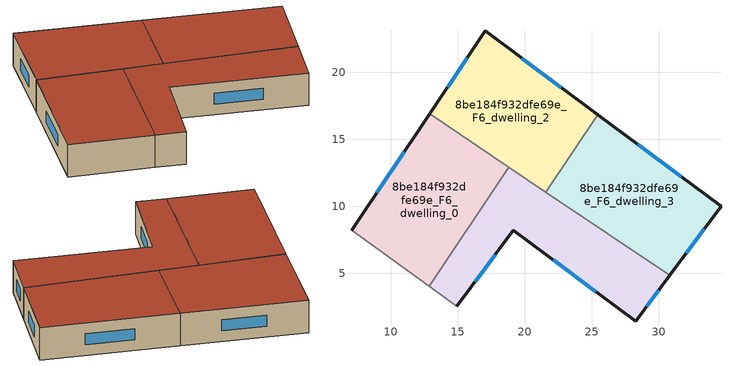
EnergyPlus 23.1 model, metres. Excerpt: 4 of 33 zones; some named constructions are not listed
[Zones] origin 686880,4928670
8be184f932dfe69e_F6_dwelling_0
 floor to 8be184f932dfe69e_F5_dwelling_0 (EU_floor_Construction): 18.81,12.91 12.84,4.03 7.06,8.22 12.89,16.89 z18
 wall outside (EU_wall_Construction): 12.89,16.89 7.06,8.22 z18:21
 wall to 8be184f932dfe69e_F6_dwelling_1 (EU_wall_Construction): 12.84,4.03 18.81,12.91 z18:21
 wall adiabatic (EU_wall_Construction): 7.06,8.22 12.84,4.03 z18:21
 wall to 8be184f932dfe69e_F6_dwelling_2 (EU_wall_Construction): 18.81,12.91 12.89,16.89 z18:21
 window (EU_Window_Construction): 11,14.08 8.95,11.03 z18.97:20.03
 roof outside (EU_roof_Construction): 12.84,4.03 18.81,12.91 12.89,16.89 7.06,8.22 z21
8be184f932dfe69e_F6_dwelling_1
 floor to 8be184f932dfe69e_F5_dwelling_1 (EU_floor_Construction): 30.81,4.85 28.26,1.43 19.15,8.23 14.91,2.54 12.84,4.03 18.81,12.91 z18
 wall outside (EU_wall_Construction): 14.91,2.54 19.15,8.23 28.26,1.43 30.81,4.85 z18:21
 wall adiabatic (EU_wall_Construction): 12.84,4.03 14.91,2.54 z18:21
 wall to 8be184f932dfe69e_F6_dwelling_3 (EU_wall_Construction): 30.81,4.85 21.56,11.06 z18:21
 wall to 8be184f932dfe69e_F6_dwelling_2 (EU_wall_Construction): 21.56,11.06 18.81,12.91 z18:21
 window (EU_Window_Construction): 16.28,4.38 17.77,6.38 / 29.08,2.54 29.98,3.74 / 22.1,6.02 25.3,3.63 z18.97:20.03
 roof outside (EU_roof_Construction): 28.26,1.43 30.81,4.85 18.81,12.91 12.84,4.03 14.91,2.54 19.15,8.23 z21
8be184f932dfe69e_F6_dwelling_2
 floor to 8be184f932dfe69e_F5_dwelling_2 (EU_floor_Construction): 25.45,16.84 21.56,11.06 12.89,16.89 17.06,23.1 z18
 wall outside (EU_wall_Construction): 25.45,16.84 17.06,23.1 12.89,16.89 z18:21
 wall to 8be184f932dfe69e_F6_dwelling_3 (EU_wall_Construction): 21.56,11.06 25.45,16.84 z18:21
 window (EU_Window_Construction): 15.7,21.09 14.24,18.9 / 22.73,18.87 19.78,21.07 z18.97:20.03
 roof outside (EU_roof_Construction): 21.56,11.06 25.45,16.84 17.06,23.1 12.89,16.89 z21
8be184f932dfe69e_F6_dwelling_3
 floor to 8be184f932dfe69e_F5_dwelling_3 (EU_floor_Construction): 34.64,9.99 30.81,4.85 21.56,11.06 25.45,16.84 z18
 wall outside (EU_wall_Construction): 30.81,4.85 34.64,9.99 25.45,16.84 z18:21
 window (EU_Window_Construction): 31.66,12.21 28.43,14.62 / 32.05,6.52 33.4,8.32 z18.97:20.03
 roof outside (EU_roof_Construction): 30.81,4.85 34.64,9.99 25.45,16.84 21.56,11.06 z21
[HVACTEMPLATE:THERMOSTAT] Constant Heating Setpoint=20; Constant Cooling Setpoint=50
EU_HeatOnly_8be184f932dfe69e_F0_dwelling_0; EU_HeatOnly_8be184f932dfe69e_F0_dwelling_1; EU_HeatOnly_8be184f932dfe69e_F0_dwelling_2; EU_HeatOnly_8be184f932dfe69e_F0_dwelling_3; EU_HeatOnly_8be184f932dfe69e_F0_dwelling_4; EU_HeatOnly_8be184f932dfe69e_F1_dwelling_0; EU_HeatOnly_8be184f932dfe69e_F1_dwelling_1; EU_HeatOnly_8be184f932dfe69e_F1_dwelling_2; EU_HeatOnly_8be184f932dfe69e_F1_dwelling_3; EU_HeatOnly_8be184f932dfe69e_F1_dwelling_4; EU_HeatOnly_8be184f932dfe69e_F2_dwelling_0; EU_HeatOnly_8be184f932dfe69e_F2_dwelling_1; EU_HeatOnly_8be184f932dfe69e_F2_dwelling_2; EU_HeatOnly_8be184f932dfe69e_F2_dwelling_3; EU_HeatOnly_8be184f932dfe69e_F2_dwelling_4; EU_HeatOnly_8be184f932dfe69e_F3_dwelling_0; EU_HeatOnly_8be184f932dfe69e_F3_dwelling_1; EU_HeatOnly_8be184f932dfe69e_F3_dwelling_2; EU_HeatOnly_8be184f932dfe69e_F3_dwelling_3; EU_HeatOnly_8be184f932dfe69e_F3_dwelling_4; EU_HeatOnly_8be184f932dfe69e_F4_dwelling_0; EU_HeatOnly_8be184f932dfe69e_F4_dwelling_1; EU_HeatOnly_8be184f932dfe69e_F4_dwelling_2; EU_HeatOnly_8be184f932dfe69e_F4_dwelling_3; EU_HeatOnly_8be184f932dfe69e_F4_dwelling_4; EU_HeatOnly_8be184f932dfe69e_F5_dwelling_0; EU_HeatOnly_8be184f932dfe69e_F5_dwelling_1; EU_HeatOnly_8be184f932dfe69e_F5_dwelling_2; EU_HeatOnly_8be184f932dfe69e_F5_dwelling_3; EU_HeatOnly_8be184f932dfe69e_F6_dwelling_0; EU_HeatOnly_8be184f932dfe69e_F6_dwelling_1; EU_HeatOnly_8be184f932dfe69e_F6_dwelling_2; EU_HeatOnly_8be184f932dfe69e_F6_dwelling_3
[SCHEDULE:CONSTANT]
Name | Hourly Value
EU_AlwaysOn | 1
EU_CoolingOff | 0
[SCHEDULE:FILE] Column Number=1; Rows to Skip at Top=0; Number of Hours of Data=8760; Column Separator=Comma; Interpolate to Timestep=No; Minutes per Item=60; Adjust Schedule for Daylight Savings=Yes
Name | File
EU_Step8_GainSchedule_8be184f932dfe69e_F4_dwelling_4_f000 | ../../schedules/8be184f932dfe69e/8be184f932dfe69e_F4_dwelling_4_f000_gain.csv
EU_Step8_GainSchedule_8be184f932dfe69e_F5_dwelling_0_f000 | ../../schedules/8be184f932dfe69e/8be184f932dfe69e_F5_dwelling_0_f000_gain.csv
EU_Step8_GainSchedule_8be184f932dfe69e_F5_dwelling_1_f000 | ../../schedules/8be184f932dfe69e/8be184f932dfe69e_F5_dwelling_1_f000_gain.csv
EU_Step8_GainSchedule_8be184f932dfe69e_F5_dwelling_2_f000 | ../../schedules/8be184f932dfe69e/8be184f932dfe69e_F5_dwelling_2_f000_gain.csv
EU_Step8_GainSchedule_8be184f932dfe69e_F5_dwelling_3_f000 | ../../schedules/8be184f932dfe69e/8be184f932dfe69e_F5_dwelling_3_f000_gain.csv
EU_Step8_GainSchedule_8be184f932dfe69e_F6_dwelling_0_f000 | ../../schedules/8be184f932dfe69e/8be184f932dfe69e_F6_dwelling_0_f000_gain.csv
EU_Step8_GainSchedule_8be184f932dfe69e_F6_dwelling_1_f000 | ../../schedules/8be184f932dfe69e/8be184f932dfe69e_F6_dwelling_1_f000_gain.csv
EU_Step8_GainSchedule_8be184f932dfe69e_F6_dwelling_2_f000 | ../../schedules/8be184f932dfe69e/8be184f932dfe69e_F6_dwelling_2_f000_gain.csv
EU_Step8_GainSchedule_8be184f932dfe69e_F6_dwelling_3_f000 | ../../schedules/8be184f932dfe69e/8be184f932dfe69e_F6_dwelling_3_f000_gain.csv
